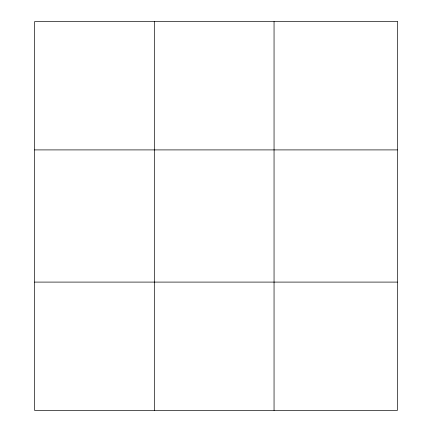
<?xml version="1.0" encoding="UTF-8"?>
<svg xmlns="http://www.w3.org/2000/svg" width="432" height="432" viewBox="0 0 432 432"><rect width="100%" height="100%" fill="white"/><g stroke="black" fill="none" stroke-linecap="round" stroke-linejoin="round"><path stroke-width="0.65" d="M154.321 410.4L154.321 21.6M274.05 410.4L274.05 21.6M34.598 149.904L397.402 149.904M34.598 282.096L397.402 282.096M397.402 21.6L34.598 21.6L34.598 410.4L397.402 410.4L397.402 21.6"/></g></svg>
